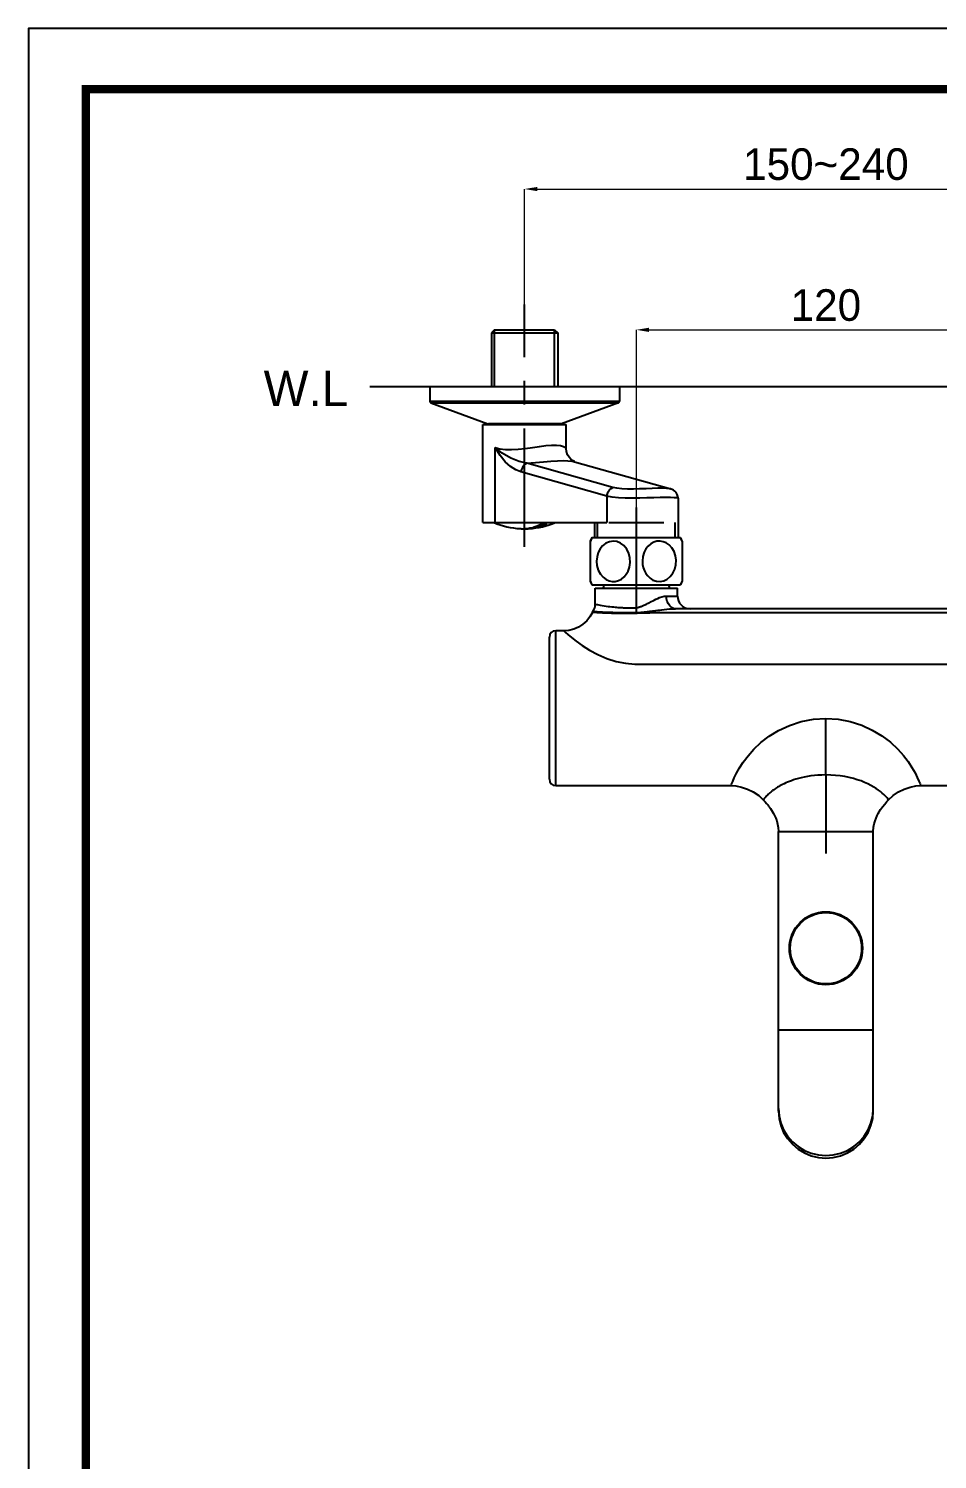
# Model space of a CAD drawing. Extents: x 0 to 1128, y 0 to 827.
# Drawn here: x 0 to 287.6, y 373.9 to 826.8 of the extents above; entities that cross this region are included whole.
import ezdxf

# ---------------------------------------------------------------- set-up
doc = ezdxf.new("R2010")
doc.units = 0
doc.header["$LTSCALE"] = 30
doc.header["$MEASUREMENT"] = 0
doc.header["$PDMODE"] = 3
doc.header["$PDSIZE"] = -10
doc.linetypes.add('CENTER', pattern=[2, 1.25, -0.25, 0.25, -0.25])
doc.layers.get('0').update_dxf_attribs({"linetype": 'CONTINUOUS'})
doc.layers.get('DEFPOINTS').update_dxf_attribs({"linetype": 'CONTINUOUS'})
for name, color, linetype in [('DEF_LAYER_ASSEM_MEMBER', 7, 'CONTINUOUS'), ('DEF_LAYER_AXIS', 7, 'CONTINUOUS'), ('DEFAULT_1', 7, 'CENTER')]:
    doc.layers.add(name, color=color, linetype=linetype)
doc.layers.add('치수선', color=7, linetype='CONTINUOUS', lineweight=20)
doc.styles.add('Daelim Dimension', font='')
doc.styles.get('Daelim Dimension').set_extended_font_data('나눔고딕')
doc.dimstyles.new('DEFAULT', dxfattribs={"dimscale": 2, "dimtxt": 2, "dimasz": 2, "dimexe": 0, "dimexo": 2, "dimgap": 1, "dimtad": 1, "dimdec": 1, "dimzin": 9, "dimdsep": 46, "dimtxsty": 'Daelim Dimension', "dimcen": 0.5, "dimclrd": 252, "dimclre": 252, "dimclrt": 3, "dimadec": 1, "dimazin": 0, "dimtfac": 1, "dimtdec": 1, "dimtix": 1, "dimtmove": 0, "dimatfit": 3, "dimfxl": 1, "dimtolj": 1, "dimtzin": 1, "dimlwd": 9, "dimlwe": 9, "dimarcsym": 0})

# ---------------------------------------------------------------- blocks, each defined once
blk = doc.blocks.new('*D0')
at = {"color": 5, "lineweight": 9, "ltscale": 0.5, "transparency": 16777216}
for p, q in [((192.35, 669.77), (192.35, 731.44)), ((196.35, 731.44), (308.35, 731.44)), ((312.35, 680.19), (312.35, 731.44))]:
    blk.add_line(p, q, dxfattribs=at)
at = {"color": 5, "ltscale": 0.5, "transparency": 16777216}
for points in [[(196.35, 732.11), (196.35, 730.78), (192.35, 731.44)], [(308.35, 732.11), (308.35, 730.78), (312.35, 731.44)]]:
    blk.add_solid(points, dxfattribs=at)
at = {"layer": 'DEFPOINTS', "color": 0, "ltscale": 0.5, "transparency": 16777216}
for p in [(312.35, 731.44), (312.35, 676.19), (192.35, 665.77)]:
    blk.add_point(p, dxfattribs=at)
at = {"color": 7, "ltscale": 0.5, "transparency": 16777216, "insert": (252.35, 744.29), "char_height": 10, "attachment_point": 2, "style": 'Daelim Dimension'}
blk.add_mtext('\\A1;120', dxfattribs=at)
blk = doc.blocks.new('*D1')
at = {"color": 5, "lineweight": 9, "ltscale": 0.5, "transparency": 16777216}
for p, q in [((156.99, 734.47), (156.99, 776.02)), ((160.99, 776.02), (343.7, 776.02)), ((347.7, 735.47), (347.7, 776.02))]:
    blk.add_line(p, q, dxfattribs=at)
at = {"color": 5, "ltscale": 0.5, "transparency": 16777216}
for points in [[(160.99, 776.68), (160.99, 775.35), (156.99, 776.02)], [(343.7, 776.68), (343.7, 775.35), (347.7, 776.02)]]:
    blk.add_solid(points, dxfattribs=at)
at = {"layer": 'DEFPOINTS', "color": 0, "ltscale": 0.5, "transparency": 16777216}
for p in [(347.7, 776.02), (156.99, 730.47), (347.7, 731.47)]:
    blk.add_point(p, dxfattribs=at)
at = {"color": 7, "ltscale": 0.5, "transparency": 16777216, "insert": (252.35, 788.91), "char_height": 10, "attachment_point": 2, "style": 'Daelim Dimension'}
blk.add_mtext('\\A1;150~240', dxfattribs=at)

msp = doc.modelspace()

# ---------------------------------------------------------------- linework, layer by layer
at = {"ltscale": 0.5}
msp.add_line((107.96, 713.47), (816.87, 713.47), dxfattribs=at)
msp.add_lwpolyline([(0, 0), (1128.4, 0), (1128.4, 826.8), (0, 826.8)], close=True, dxfattribs=at)
at = {"color": 5, "linetype": 'ByBlock', "lineweight": 200, "const_width": 2.6}
msp.add_lwpolyline([(18.14, 35.4), (1110.14, 35.4), (1110.14, 807.6), (18.14, 807.6)], close=True, dxfattribs=at)
at = {"layer": 'DEF_LAYER_ASSEM_MEMBER', "color": 7, "linetype": 'Continuous'}
for p, q in [((147.49, 731.47), (146.49, 730.47)), ((146.49, 730.47), (146.49, 713.47)), ((146.49, 730.47), (167.49, 730.47)), ((147.49, 731.47), (166.49, 731.47)), ((166.49, 731.47), (167.49, 730.47)), ((167.49, 730.47), (167.49, 713.47)), ((126.99, 713.47), (126.99, 708.82)), ((126.99, 713.47), (186.99, 713.47)), ((186.99, 713.47), (186.99, 708.82)), ((127.32, 708.35), (145.32, 701.72)), ((186.66, 708.35), (168.66, 701.72)), ((143.79, 670.47), (143.79, 701.47)), ((143.79, 701.47), (170.19, 701.47)), ((145.32, 701.72), (145.49, 701.69)), ((168.45, 701.69), (145.53, 701.69)), ((146.49, 701.69), (146.49, 701.47)), ((167.49, 701.69), (167.49, 701.47)), ((168.66, 701.72), (168.49, 701.69)), ((170.19, 693.89), (170.19, 701.47)), ((172.8, 689.7), (203.29, 681.07)), ((172.81, 689.7), (172.81, 689.7)), ((203.3, 681.07), (203.3, 681.07)), ((205.55, 678.16), (205.55, 665.67)), ((143.79, 670.47), (183.01, 670.47)), ((147.24, 670.45), (166.74, 670.45)), ((179.15, 670.47), (179.15, 665.67)), ((183.65, 670.47), (201.04, 670.47)), ((177.85, 664.56), (178.35, 665.67)), ((177.85, 651.78), (177.85, 664.56)), ((178.35, 665.67), (206.35, 665.67)), ((206.85, 664.56), (206.35, 665.67)), ((206.85, 664.56), (206.85, 651.78)), ((178.35, 650.67), (177.85, 651.78)), ((178.35, 650.67), (206.35, 650.67)), ((179.35, 644.62), (179.35, 649.67)), ((179.35, 649.67), (205.35, 649.67)), ((182.11, 650.67), (181.85, 649.67)), ((202.58, 650.67), (202.85, 649.67)), ((205.35, 647.17), (205.35, 649.67)), ((206.35, 650.67), (206.85, 651.78)), ((299.92, 643.17), (204.77, 643.17)), ((164.85, 589.17), (164.85, 634.17)), ((169.35, 636.17), (166.85, 636.17)), ((166.85, 587.17), (222.36, 587.17)), ((280.85, 587.06), (282.35, 587.17)), ((282.33, 587.17), (333.96, 587.17)), ((237.35, 484.13), (237.35, 572.67)), ((267.35, 484.13), (267.35, 572.67))]:
    msp.add_line(p, q, dxfattribs=at)
at = {"layer": 'DEF_LAYER_ASSEM_MEMBER', "color": 2, "linetype": 'Continuous'}
for p, q in [((147.49, 713.47), (147.49, 731.47)), ((166.49, 713.47), (166.49, 731.47)), ((180.05, 665.67), (180.05, 670.47)), ((204.65, 665.67), (204.65, 670.47))]:
    msp.add_line(p, q, dxfattribs=at)
at = {"layer": 'DEF_LAYER_ASSEM_MEMBER', "color": 9, "linetype": 'Continuous'}
for p, q in [((126.99, 708.82), (186.99, 708.82)), ((127.32, 708.35), (186.66, 708.35)), ((145.32, 701.72), (168.66, 701.72)), ((147.66, 670.47), (147.66, 694.22)), ((184.87, 681.56), (157.7, 689.25)), ((183.01, 678.76), (155.84, 686.45)), ((183.01, 678.76), (183.01, 670.47)), ((179.35, 644.62), (179.78, 644.52)), ((191.19, 643.45), (191.37, 643.45)), ((191.37, 643.45), (191.54, 643.46)), ((191.54, 643.46), (191.71, 643.46)), ((191.71, 643.46), (191.88, 643.47)), ((191.88, 643.47), (192.05, 643.47)), ((201.85, 647.17), (205.35, 647.17)), ((178.62, 642.32), (179.09, 642.29)), ((190.08, 641.93), (190.42, 641.93)), ((190.42, 641.93), (190.71, 641.93)), ((190.71, 641.93), (191.08, 641.93)), ((191.08, 641.93), (191.46, 641.93)), ((191.66, 641.68), (191.2, 641.67)), ((191.46, 641.93), (191.91, 641.94)), ((192.04, 641.68), (191.66, 641.68)), ((191.91, 641.94), (192.27, 641.94)), ((192.2, 641.69), (192.04, 641.68)), ((192.5, 641.7), (192.2, 641.69)), ((192.86, 641.71), (192.5, 641.7)), ((193.28, 641.72), (192.86, 641.71)), ((219.71, 641.85), (201.98, 641.85)), ((236, 641.84), (219.71, 641.85)), ((266.13, 641.84), (257.93, 641.84)), ((276.18, 641.84), (266.13, 641.84)), ((303.2, 641.85), (276.18, 641.84)), ((166.85, 587.17), (166.85, 636.17)), ((195, 625.63), (310.27, 625.63)), ((252.35, 590.52), (252.35, 608.4)), ((252.35, 590.52), (252.35, 585.37)), ((282.32, 587.25), (282.34, 587.17)), ((237.35, 572.67), (267.35, 572.67)), ((267.35, 509.69), (237.35, 509.69))]:
    msp.add_line(p, q, dxfattribs=at)
for points in [[(147.66, 694.22), (149.18, 693.78), (150.89, 693.54), (152.8, 693.51), (154.9, 693.64), (157.15, 693.91), (159.45, 694.23), (161.66, 694.55), (163.7, 694.79), (165.51, 694.91), (167.07, 694.91), (168.36, 694.79), (169.34, 694.55), (169.96, 694.23), (170.19, 693.88)], [(155.84, 686.45), (154.21, 687.1), (152.54, 688.17), (150.88, 689.67), (149.25, 691.67), (147.66, 694.22)], [(157.7, 689.25), (155.26, 689.79), (152.62, 690.83), (149.93, 692.38), (147.66, 694.22)], [(157.7, 689.25), (157.17, 688.93), (156.7, 688.46), (156.3, 687.87), (156.01, 687.18), (155.84, 686.45)], [(157.7, 689.25), (160.4, 689.47), (162.94, 689.69), (165.27, 689.87), (167.35, 689.99), (169.17, 690.03), (170.7, 689.99), (171.93, 689.87), (172.81, 689.7)], [(183.01, 678.76), (183.18, 679.5), (183.47, 680.18), (183.87, 680.78), (184.35, 681.25), (184.87, 681.56)], [(203.3, 681.07), (202.82, 681.16), (201.94, 681.25), (200.71, 681.31), (199.17, 681.31), (197.38, 681.25), (195.43, 681.16), (193.4, 681.07), (191.4, 681), (189.5, 681), (187.76, 681.08), (186.21, 681.27), (184.87, 681.56)], [(205.55, 678.16), (205.5, 678.18), (205.11, 678.24), (204.32, 678.31), (203.17, 678.35), (201.68, 678.37), (199.9, 678.35), (197.89, 678.31), (195.71, 678.24), (193.42, 678.18), (191.11, 678.14), (188.85, 678.17), (186.71, 678.27), (184.75, 678.46), (183.01, 678.76)], [(179.78, 644.52), (180.09, 644.46), (180.47, 644.38), (180.95, 644.29), (181.51, 644.19), (182.15, 644.09), (182.81, 643.99), (183.43, 643.9), (184.01, 643.83), (184.57, 643.77), (185.12, 643.71), (185.63, 643.67), (186.1, 643.63), (186.53, 643.59), (186.92, 643.56), (187.29, 643.54), (187.62, 643.52), (187.94, 643.5), (188.24, 643.49), (188.53, 643.48), (188.82, 643.47), (189.09, 643.46), (189.34, 643.45), (189.56, 643.45), (189.77, 643.45), (189.96, 643.44), (190.14, 643.44), (190.3, 643.44), (190.46, 643.44), (190.6, 643.44), (190.74, 643.44), (190.87, 643.44), (190.99, 643.44), (191.19, 643.45)], [(192.05, 643.47), (192.13, 643.48), (192.2, 643.48), (192.27, 643.49), (192.35, 643.49)], [(192.35, 643.49), (192.44, 643.5), (192.53, 643.51), (192.64, 643.53), (192.75, 643.55), (192.86, 643.57), (192.99, 643.6), (193.11, 643.63), (193.25, 643.66), (193.39, 643.71), (193.55, 643.75), (193.71, 643.81), (193.89, 643.87), (194.09, 643.95), (194.29, 644.03), (194.51, 644.13), (194.75, 644.23), (195.01, 644.35), (195.3, 644.49), (195.6, 644.64), (195.93, 644.81), (196.29, 645), (197.08, 645.42)], [(192.46, 641.95), (192.58, 641.95), (192.7, 641.95), (192.84, 641.96), (192.98, 641.96), (193.13, 641.97), (193.28, 641.98), (193.45, 641.99), (193.62, 642), (193.81, 642.02), (194.01, 642.03), (194.22, 642.05), (194.45, 642.07), (194.7, 642.1), (194.97, 642.12), (195.25, 642.16), (195.56, 642.19), (195.9, 642.23), (196.26, 642.28), (196.65, 642.33), (197.08, 642.38), (197.55, 642.45), (198.04, 642.51), (198.57, 642.59), (199.14, 642.66), (199.77, 642.74), (200.45, 642.83), (201.19, 642.92), (202, 643.01), (202.89, 643.09), (203.83, 643.15), (204.77, 643.17)], [(197.08, 645.42), (197.53, 645.65), (198.01, 645.89), (198.53, 646.15), (199.11, 646.42), (199.73, 646.68), (200.41, 646.92), (201.13, 647.1), (201.85, 647.17)], [(204.77, 643.17), (204.12, 643.27), (203.5, 643.57), (202.95, 644.04), (202.48, 644.68), (202.13, 645.44), (201.92, 646.28), (201.85, 647.17)], [(191.2, 641.67), (190.64, 641.66), (190.31, 641.66), (189.94, 641.65), (189.53, 641.65), (189.09, 641.65), (188.6, 641.64), (188.06, 641.64), (187.46, 641.64), (186.81, 641.64), (186.09, 641.65), (185.31, 641.66), (184.45, 641.67), (183.55, 641.7), (182.63, 641.73), (181.69, 641.77), (180.74, 641.83), (179.86, 641.89), (179.11, 641.95), (178.61, 641.99), (178.44, 642.01)], [(179.09, 642.29), (179.43, 642.27), (179.85, 642.24), (180.36, 642.21), (180.97, 642.18), (181.67, 642.14), (182.37, 642.11), (183.03, 642.08), (183.65, 642.06), (184.24, 642.04), (184.82, 642.02), (185.36, 642), (185.85, 641.99), (186.3, 641.98), (186.72, 641.97), (187.1, 641.96), (187.45, 641.95), (187.78, 641.95), (188.09, 641.94), (188.4, 641.94), (188.7, 641.94), (188.98, 641.93), (189.24, 641.93), (189.48, 641.93), (189.69, 641.93), (190.08, 641.93)], [(192.27, 641.94), (192.37, 641.94), (192.46, 641.95)], [(201.98, 641.85), (200.98, 641.85), (200.05, 641.85), (199.2, 641.84), (198.42, 641.83), (197.72, 641.82), (197.09, 641.81), (196.52, 641.8), (196.01, 641.79), (195.54, 641.78), (195.11, 641.77), (194.73, 641.77), (194.38, 641.76), (194.06, 641.75), (193.78, 641.74), (193.28, 641.72)], [(257.93, 641.84), (248.57, 641.84), (236, 641.84)], [(169.35, 636.17), (169.49, 636.03), (169.93, 635.63), (170.69, 634.96), (171.81, 634.05)], [(171.81, 634.05), (173.3, 632.89), (175.2, 631.54), (177.49, 630.08), (180.12, 628.65), (182.96, 627.41), (185.93, 626.47), (188.92, 625.87), (191.86, 625.64), (195, 625.63)], [(222.34, 587.17), (222.52, 587.64), (222.84, 588.45), (223.35, 589.6), (224.07, 591.06), (225.01, 592.75), (226.21, 594.61), (227.7, 596.59), (229.55, 598.68), (231.77, 600.76), (234.38, 602.77), (237.39, 604.62), (240.79, 606.2), (244.5, 607.41), (248.4, 608.15), (252.35, 608.4)], [(252.35, 608.4), (256.22, 608.16), (260.03, 607.45), (263.68, 606.29), (267.04, 604.76), (270.09, 602.93), (272.79, 600.88), (275.08, 598.74), (276.92, 596.68), (278.39, 594.75)], [(278.39, 594.75), (279.59, 592.9), (280.58, 591.16), (281.28, 589.73), (281.8, 588.55), (282.14, 587.71), (282.32, 587.25)], [(252.35, 590.52), (251.1, 590.51), (249.83, 590.44), (248.72, 590.35), (247.63, 590.22), (246.54, 590.05), (245.48, 589.85), (244.57, 589.64), (243.69, 589.42), (242.88, 589.19), (242.1, 588.94), (241.44, 588.7), (240.8, 588.46), (240.23, 588.23), (239.67, 587.99), (239.16, 587.75), (238.66, 587.51), (238.23, 587.28), (237.8, 587.05), (237.43, 586.84), (237.07, 586.62), (236.75, 586.42), (236.44, 586.22), (236.14, 586.02), (235.85, 585.82), (235.67, 585.69), (235.49, 585.56)], [(269.61, 585.25), (268.98, 585.72), (268.27, 586.21), (267.49, 586.7), (266.61, 587.2), (265.66, 587.69), (264.59, 588.17), (263.46, 588.63), (262.28, 589.04), (261.04, 589.41), (259.71, 589.74), (258.33, 590.02), (256.89, 590.24), (255.41, 590.4), (253.87, 590.5), (252.35, 590.52)], [(235.49, 585.56), (235.31, 585.42), (235.13, 585.28), (234.87, 585.07), (234.62, 584.86), (234.43, 584.7), (234.25, 584.54), (234.07, 584.39), (233.91, 584.24), (233.71, 584.05), (233.53, 583.86), (233.35, 583.68), (233.19, 583.51), (233.03, 583.33), (232.9, 583.17), (232.78, 583.03), (232.7, 582.91), (232.62, 582.8), (232.58, 582.72), (232.55, 582.68), (232.54, 582.66)], [(252.35, 585.37), (252.35, 582.73), (252.35, 580.14), (252.35, 577.62), (252.35, 574.95), (252.35, 565.63)], [(272.15, 582.66), (272.13, 582.7), (272.06, 582.81), (271.94, 582.98), (271.73, 583.24), (271.45, 583.56), (271.08, 583.94), (270.66, 584.35), (270.15, 584.8), (269.61, 585.25)], [(237.35, 484.92), (237.53, 482.6), (238.08, 480.33), (238.98, 478.18), (240.21, 476.19), (241.74, 474.42), (243.53, 472.9), (245.54, 471.68), (247.71, 470.79), (250, 470.25), (252.35, 470.06)], [(252.35, 470.06), (254.69, 470.25), (256.98, 470.79), (259.16, 471.68), (261.16, 472.9), (262.95, 474.42), (264.48, 476.19), (265.71, 478.18), (266.61, 480.33), (267.16, 482.6), (267.35, 484.92)]]:
    msp.add_lwpolyline(points, dxfattribs=at)
at = {"layer": 'DEF_LAYER_ASSEM_MEMBER', "color": 7, "linetype": 'Continuous'}
for points in [[(172.81, 689.7), (172.75, 689.72), (172.52, 689.82), (172.13, 690.06), (171.62, 690.48), (171.09, 691.09), (170.61, 691.91), (170.29, 692.91), (170.19, 693.88)], [(205.55, 678.16), (205.5, 678.67), (205.3, 679.34), (204.98, 679.92), (204.57, 680.37), (204.13, 680.71), (203.72, 680.92), (203.39, 681.04), (203.3, 681.07)], [(155.57, 668.51), (155.78, 668.5), (155.99, 668.49), (156.19, 668.49), (156.38, 668.49), (156.57, 668.49), (156.78, 668.5), (157.02, 668.51), (157.29, 668.53), (157.59, 668.56), (157.92, 668.6), (158.29, 668.65), (158.68, 668.72), (159.1, 668.81), (159.56, 668.92), (160.06, 669.07), (160.61, 669.25), (161.2, 669.48), (161.86, 669.77), (162.57, 670.12)], [(156.99, 668.51), (157.2, 668.5), (157.41, 668.49), (157.6, 668.49), (157.79, 668.49), (157.99, 668.49), (158.2, 668.5), (158.41, 668.51)], [(158.41, 668.51), (158.43, 668.51), (158.7, 668.53), (159.01, 668.56), (159.34, 668.6), (159.7, 668.65), (160.09, 668.72), (160.51, 668.81), (160.97, 668.92), (161.47, 669.07), (162.02, 669.25), (162.62, 669.48), (163.27, 669.77), (163.98, 670.12)], [(162.57, 670.12), (162.81, 670.12), (163.06, 670.12), (163.3, 670.12)], [(163.3, 670.12), (163.53, 670.12), (163.76, 670.12), (163.98, 670.12)], [(181.68, 663.07), (180.9, 662.1), (180.3, 660.94), (179.91, 659.63), (179.77, 658.22)], [(190.34, 659.25), (189.99, 660.69), (189.35, 662.02), (188.43, 663.14), (187.35, 663.96), (186.22, 664.42), (185.01, 664.56), (183.81, 664.37), (182.68, 663.86), (181.68, 663.07)], [(195.4, 662.1), (194.83, 661.02), (194.43, 659.72), (194.27, 658.22)], [(203.07, 653.33), (203.9, 654.41), (204.5, 655.68), (204.84, 657.06), (204.91, 658.48), (204.72, 659.89), (204.27, 661.23), (203.56, 662.43), (202.71, 663.35), (201.78, 663.99), (200.86, 664.38), (199.91, 664.55), (198.87, 664.5), (197.86, 664.21), (196.93, 663.7), (196.11, 663), (195.4, 662.1)], [(179.77, 658.22), (179.89, 656.8), (180.3, 655.39), (180.98, 654.12), (181.83, 653.12), (182.77, 652.42), (183.73, 652), (184.66, 651.8), (185.67, 651.82), (186.68, 652.07), (187.62, 652.55), (188.45, 653.21), (189.16, 654.05), (189.76, 655.09), (190.2, 656.35), (190.41, 657.78), (190.34, 659.25)], [(194.27, 658.22), (194.33, 657.18), (194.54, 656.16), (194.89, 655.19), (195.36, 654.3), (195.95, 653.52), (196.68, 652.82), (197.61, 652.24), (198.71, 651.87), (199.88, 651.79), (201.04, 652.02), (202.12, 652.55), (203.07, 653.33)], [(178.44, 642.01), (177.64, 640.59), (176.63, 639.32), (175.42, 638.22), (174.05, 637.34), (172.56, 636.7), (170.98, 636.3), (169.35, 636.17)], [(178.44, 642.01), (178.52, 642.17), (178.62, 642.32)], [(222.35, 587.17), (223.84, 587.06), (225.67, 586.7), (227.52, 586.08), (229.35, 585.19), (231.1, 584), (232.54, 582.66)], [(272.15, 582.66), (273.59, 584), (275.34, 585.19), (277.17, 586.08), (279.02, 586.7), (280.85, 587.06)], [(232.54, 582.66), (233.12, 582.03), (233.58, 581.5), (233.93, 581.06), (234.22, 580.7), (234.47, 580.37), (234.83, 579.86), (235.16, 579.36), (235.48, 578.84), (235.79, 578.31), (236.12, 577.67), (236.47, 576.88), (236.8, 576), (237.08, 575), (237.27, 573.9), (237.35, 572.67)], [(267.35, 572.67), (267.43, 573.98), (267.64, 575.11), (267.9, 576.02), (268.21, 576.86), (268.57, 577.67), (268.9, 578.3), (269.24, 578.89), (269.68, 579.59), (270.26, 580.41), (270.97, 581.32), (271.61, 582.08), (272.15, 582.66)], [(237.35, 484.13), (237.53, 481.81), (238.08, 479.54), (238.98, 477.38), (240.21, 475.4), (241.74, 473.62), (243.53, 472.11), (245.54, 470.89), (247.71, 470), (250, 469.45), (252.35, 469.27)], [(252.35, 469.27), (254.69, 469.45), (256.98, 470), (259.16, 470.89), (261.16, 472.11), (262.95, 473.62), (264.48, 475.4), (265.71, 477.38), (266.61, 479.54), (267.16, 481.81), (267.35, 484.13)]]:
    msp.add_lwpolyline(points, dxfattribs=at)
msp.add_circle((252.35, 535.67), 11.56, dxfattribs=at)
at = {"layer": 'DEF_LAYER_ASSEM_MEMBER', "color": 9, "linetype": 'Continuous'}
msp.add_circle((252.35, 535.67), 11.3, dxfattribs=at)
at = {"layer": 'DEF_LAYER_ASSEM_MEMBER', "color": 7, "linetype": 'Continuous'}
for centre, radius, start, end in [((127.49, 708.82), 0.5, 180, 249.7751), ((186.49, 708.82), 0.5, 290.2249, 0), ((156.99, 693.47), 25, 247.0455, 266.7426), ((156.99, 693.47), 25, 273.2574, 292.9545), ((193.54, 658.17), 16.95, 153.732, 157.8558), ((191.15, 658.17), 16.95, 22.1442, 26.268), ((193.54, 658.17), 16.95, 202.1442, 206.268), ((191.15, 658.17), 16.95, 333.732, 337.8558), ((175.35, 644.62), 4, 324.9407, 359.9998), ((209.35, 647.17), 4, 180, 270), ((166.85, 634.17), 2, 90, 180), ((166.85, 589.17), 2, 180, 270)]:
    msp.add_arc(centre, radius, start, end, dxfattribs=at)
at = {"layer": 'DEF_LAYER_AXIS', "color": 7, "linetype": 'CENTER'}
msp.add_line((192.35, 641.39), (192.35, 675.2), dxfattribs=at)
at = {"layer": 'DEFAULT_1', "color": 7, "linetype": 'CENTER'}
msp.add_line((156.99, 662.76), (156.99, 739.47), dxfattribs=at)

# ---------------------------------------------------------------- texts
at = {"layer": '치수선', "insert": (101.13, 718.53), "char_height": 11.25, "attachment_point": 3, "style": 'Daelim Dimension'}
msp.add_mtext_dynamic_manual_height_columns('W.L', width=17.4109, gutter_width=12.5, heights=[0], dxfattribs=at)

# ---------------------------------------------------------------- dimensions: what is measured, and where the dimension line sits
at = {"color": 5, "ltscale": 0.5}
dim = msp.add_linear_dim(base=(347.7, 776.02), p1=(156.99, 730.47), p2=(347.7, 731.47), text='150~240', dimstyle='DEFAULT', override={"dimtxt": 5, "dimclrd": 5, "dimclre": 5, "dimclrt": 7}, dxfattribs=at)
dim.commit()
dim.dimension.update_dxf_attribs({"geometry": '*D1', "text_midpoint": (252.35, 776.02), "dimtype": 160})
dim = msp.add_linear_dim(base=(312.35, 731.44), p1=(192.35, 665.77), p2=(312.35, 676.19), dimstyle='DEFAULT', override={"dimtxt": 5, "dimclrd": 5, "dimclre": 5, "dimclrt": 7}, dxfattribs=at)
dim.commit()
dim.dimension.update_dxf_attribs({"geometry": '*D0', "text_midpoint": (252.35, 731.44), "dimtype": 160})

doc.saveas('drawing.dxf')
